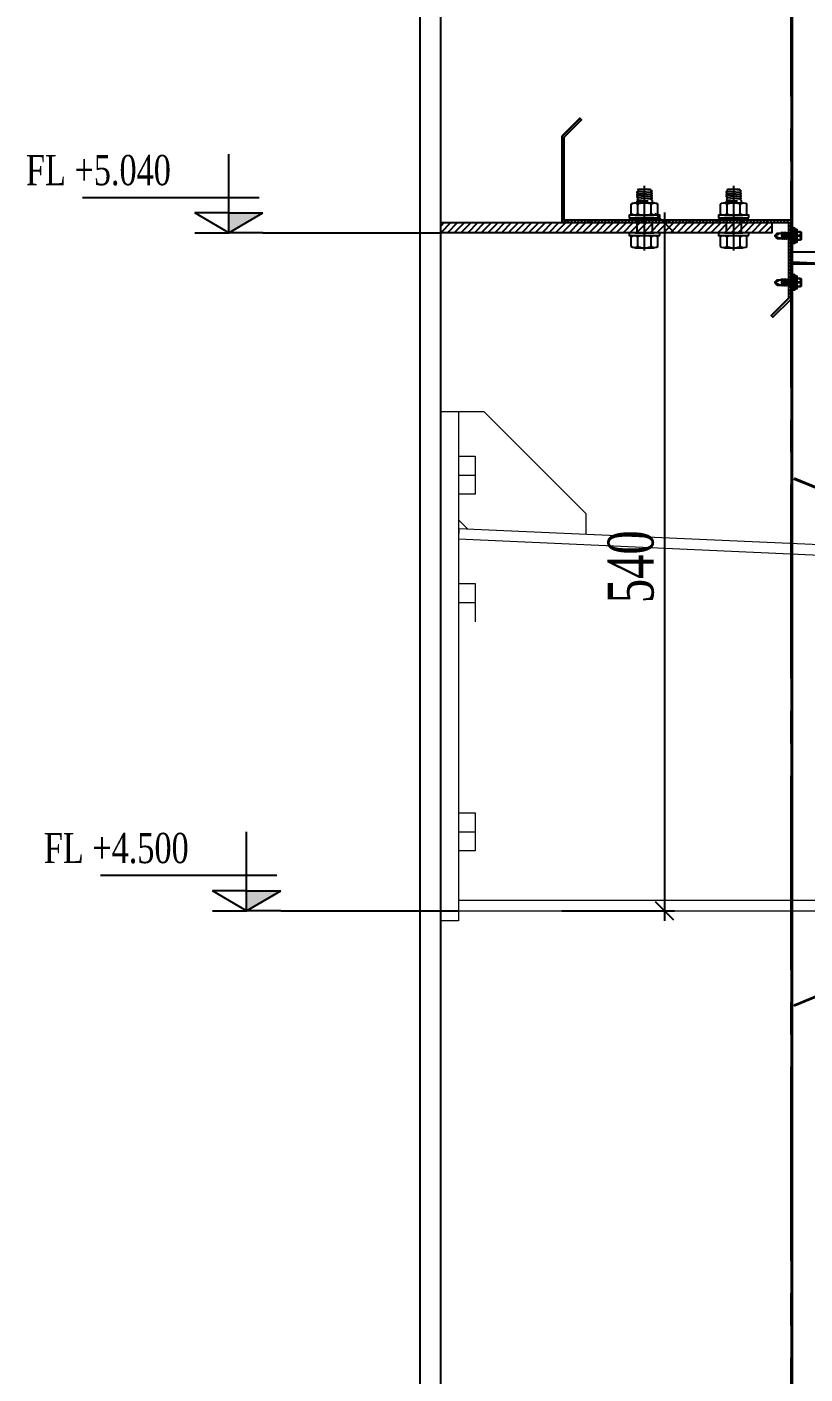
# Model space of a CAD drawing. Header units: inches. Extents: x 315041 to 662841, y -45540 to -35018.
# Drawn here: x 329638.2 to 329714.6, y -37506.7 to -37374.5 of the extents above; entities that cross this region are included whole.
import ezdxf

# ---------------------------------------------------------------- set-up
doc = ezdxf.new("R2010")
doc.units = ezdxf.units.IN
doc.header["$MEASUREMENT"] = 0
doc.linetypes.add('CENTER2', pattern=[28.574999999999996, 19.05, -3.174999999999999, 3.174999999999999, -3.174999999999999])
doc.linetypes.add('XKITLINE00', pattern=[0])
for name, color, linetype in [('2', 2, 'Continuous'), ('250', 250, 'Continuous'), ('251', 251, 'Continuous'), ('3', 3, 'Continuous'), ('5', 5, 'Continuous'), ('6', 6, 'Continuous'), ('8', 8, 'Continuous'), ('9', 9, 'Continuous'), ('flashing', 6, 'Continuous'), ('STRUCTURE', 1, 'Continuous')]:
    doc.layers.add(name, color=color, linetype=linetype)
doc.styles.add('ST1', font='times.ttf', dxfattribs={"width": 0.7})
doc.styles.add('vntimeh.shx', font='vntimeh.shx', dxfattribs={"width": 0.8, "bigfont": 'bigfont.shx'})
doc.dimstyles.new('8', dxfattribs={"dimtxt": 4.5, "dimasz": 1.8, "dimexe": 1, "dimexo": 0, "dimgap": 1, "dimtad": 1, "dimdec": 0, "dimlfac": 8, "dimzin": 0, "dimdsep": 46, "dimtxsty": 'ST1', "dimblk": 'OBLIQUE', "dimcen": 1, "dimdle": 1, "dimclrd": 8, "dimclre": 8, "dimclrt": 3, "dimadec": 0, "dimazin": 0, "dimtfac": 1, "dimtdec": 0, "dimtix": 1, "dimtmove": 1, "dimatfit": 3, "dimfxl": 0, "dimtolj": 1, "dimtzin": 0, "dimlwd": -1, "dimlwe": -1, "dimarcsym": 1})

# ---------------------------------------------------------------- blocks, each defined once
blk = doc.blocks.new('A$C6A7930B6')
at = {"layer": '2'}
h = blk.add_hatch(dxfattribs=at)
h.set_pattern_fill('ANSI31', color=256, scale=0.125, angle=-90.00000000000001, style=0)
h.set_pattern_definition([(315, (3303.044390056237, 11524.56438977492), (0.01104854345603981, 0.0110485434560398), [])])
h.paths.add_polyline_path([(1.500003250855116, 1.18535152079221), (1.500003250856935, 0.618684854125604), (0.01583658419167477, 0.6186848541228755), (0.01583658419167477, 0.1244099021987495), (0.1290502384244974, 0.01119624796501739), (0.1178543810556221, 3.905961420969106e-07), (3.250857844250277e-06, 0.1178515207921009), (3.250856025260873e-06, 0.6345181874585251), (1.484169917518557, 0.6345181874567061), (1.484169917524014, 1.178793139385562), (1.370956263292101, 1.292006793612018), (1.382152120660976, 1.30320265098544)])
at = {"layer": '251'}
h = blk.add_hatch(color=256, dxfattribs=at)
h.paths.add_polyline_path([(0.3143365841151535, 0.6675181871423774), (0.3100032507718424, 0.6675181871387394, 0.192582403425731), (0.3316699174201858, 0.6761848537908008, 0.1925824034298843), (0.3533365840849001, 0.6675181871787572)])
h.paths.add_polyline_path([(0.3966699174634414, 0.667518187218775, 0.1925824032953807), (0.4183365840899569, 0.6761848539154016, 0.1925824034833754), (0.4400032507546712, 0.6675181872597022)])
h = blk.add_hatch(color=256, dxfattribs=at)
h.paths.add_polyline_path([(0.8976699174481837, 0.6675181874634291), (0.8933365841048726, 0.6675181874597911, 0.192582403425731), (0.9150032507541255, 0.6761848541118525, 0.1925824034298843), (0.9366699174179303, 0.6675181874998088)])
h.paths.add_polyline_path([(0.9800032507964715, 0.6675181875407361, 0.1925824032953807), (1.001669917423897, 0.6761848542364532, 0.1925824034833754), (1.023336584087701, 0.6675181875807539)])
h = blk.add_hatch(color=256, dxfattribs=at)
h.paths.add_polyline_path([(0.3143365842333878, 0.4548515203332499), (0.3100032508900767, 0.4548515203287025, 0.192582403425731), (0.3316699175384201, 0.4635181869816734, 0.1925824034298843), (0.3533365842031344, 0.4548515203696297)])
h.paths.add_polyline_path([(0.3966699175816757, 0.4548515204096475, 0.1925824032953807), (0.4183365842081912, 0.4635181871062741, 0.1925824034833754), (0.4400032508729055, 0.4548515204505748)])
h = blk.add_hatch(color=256, dxfattribs=at)
h.paths.add_polyline_path([(0.8976699175673275, 0.4548515203332499), (0.8933365842240164, 0.4548515203287025, 0.192582403425731), (0.9150032508723598, 0.4635181869816734, 0.1925824034298843), (0.9366699175370741, 0.4548515203696297)])
h.paths.add_polyline_path([(0.9800032509156154, 0.4548515204096475, 0.1925824032953807), (1.001669917542131, 0.4635181871062741, 0.1925824034833754), (1.023336584206845, 0.4548515204505748)])
at = {"layer": '9', "linetype": 'Continuous'}
h = blk.add_hatch(dxfattribs=at)
h.set_pattern_fill('ANSI31', color=250, scale=0.25, angle=-90.00000000000001, style=0)
h.set_pattern_definition([(315, (3302.900187385885, 11527.01499477433), (0.02209708691207962, 0.0220970869120796), [])])
h.paths.add_polyline_path([(2.291669917521176, 0.5520181874835544), (2.291669917523905, 0.618684854125604), (0.1250032508560253, 0.6186848541447034), (0.1250032508560253, 0.5520181874835544)])
at = {"layer": '2'}
blk.add_lwpolyline([(1.500003250855116, 1.18535152079221), (1.500003250856935, 0.618684854125604), (0.01583658419167477, 0.6186848541228755), (0.01583658419167477, 0.1244099021987495), (0.1290502384244974, 0.01119624796501739), (0.1178543810556221, 3.905961420969106e-07), (3.250857844250277e-06, 0.1178515207921009), (3.250856025260873e-06, 0.6345181874585251), (1.484169917518557, 0.6345181874567061), (1.484169917524014, 1.178793139385562), (1.370956263292101, 1.292006793612018), (1.382152120660976, 1.30320265098544)], close=True, dxfattribs=at)
at = {"layer": '5', "linetype": 'CENTER2', "ltscale": 0.2}
for p, q in [((0.3750032509642551, 0.4359954712545004), (0.3750032505695344, 0.8594718473968896)), ((0.9583365842972853, 0.4359954712545004), (0.9583365839034741, 0.8594718477179413))]:
    blk.add_line(p, q, dxfattribs=at)
at = {"layer": '6'}
blk.add_lwpolyline([(2.291669917521176, 0.5520181874835544), (2.291669917523905, 0.618684854125604), (0.1250032508560253, 0.6186848541447034), (0.1250032508560253, 0.5520181874835544), (2.291669917521176, 0.5520181874835544)], dxfattribs=at)
at = {"layer": '8'}
for p, q in [((0.335003250617774, 0.8323190019946196), (0.3250032506184652, 0.82381900198925)), ((0.3250032506184652, 0.82381900198925), (0.3350032506323259, 0.8173190019806498)), ((0.4150032505967829, 0.8373190020593029), (0.3350032506132266, 0.8373190019847243)), ((0.335003250617774, 0.8323190019946196), (0.3350032506132266, 0.8373190019847243)), ((0.335003250617774, 0.8323190019946196), (0.3750032506077332, 0.8347400546490462)), ((0.3750032506050047, 0.8373190020220136), (0.3750032506077332, 0.8347400546490462)), ((0.3750032506077332, 0.8347400546490462), (0.3750032506050047, 0.8373190020220136)), ((0.4150032505967829, 0.8373190020593029), (0.4200032506323623, 0.829569002059543)), ((0.4200032506323623, 0.829569002059543), (0.4150032506086063, 0.8253190020568582)), ((0.9183365839517137, 0.8323190023156712), (0.9083365839514954, 0.8238190023103016)), ((0.9083365839514954, 0.8238190023103016), (0.9183365839653561, 0.8173190023017014)), ((0.9983365839307226, 0.8373190023803545), (0.9183365839471662, 0.8373190023057759)), ((0.9183365839517137, 0.8323190023156712), (0.9183365839471662, 0.8373190023057759)), ((0.9183365839517137, 0.8323190023156712), (0.9583365839407634, 0.8347400549700978)), ((0.9583365839389444, 0.8373190023430652), (0.9583365839407634, 0.8347400549700978)), ((0.9583365839407634, 0.8347400549700978), (0.9583365839389444, 0.8373190023430652)), ((0.9983365839307226, 0.8373190023803545), (1.003336583966302, 0.8295690023805946)), ((1.003336583966302, 0.8295690023805946), (0.9983365839416365, 0.8253190023779098)), ((0.2883365840853003, 0.6761848537944388), (0.2883365840270926, 0.7388515204593205)), ((0.4400032506800926, 0.7475181872760004), (0.3100032506972639, 0.7475181871550376)), ((0.3350032506741627, 0.772319001982396), (0.3250032506748539, 0.7638190019770263)), ((0.3250032506748539, 0.7638190019770263), (0.3250032506894058, 0.74751818716868)), ((0.3316699174201858, 0.6761848538344566), (0.3316699173619782, 0.7388515204993382)), ((0.3316699174201858, 0.6761848538344566), (0.3316699173619782, 0.7388515204993382)), ((0.3500032506790376, 0.7588190020105685), (0.4150032506640855, 0.7653190020882903)), ((0.4250032506779462, 0.7588190020805996), (0.3500032506790376, 0.7588190020105685)), ((0.4150032506504431, 0.7803190020586044), (0.4250032506633943, 0.7738190020945694)), ((0.4250032506633943, 0.7738190020945694), (0.4150032506640855, 0.7653190020882903)), ((0.4150032506640855, 0.7653190020882903), (0.4250032506779462, 0.7588190020805996)), ((0.4183365840899569, 0.6761848539154016), (0.4183365840317492, 0.7388515205802832)), ((0.4250032506779462, 0.7588190020805996), (0.4250032506879506, 0.747518187262358)), ((0.4616699174248424, 0.6761848539554194), (0.4616699173666348, 0.738851520620301)), ((0.8716699174192399, 0.676184854114581), (0.8716699173610323, 0.7388515207794626)), ((1.023336584014032, 0.747518187597052), (0.8933365840312035, 0.7475181874760892)), ((0.9183365840071929, 0.7723190023034476), (0.9083365840078841, 0.763819002298078)), ((0.9083365840078841, 0.763819002298078), (0.9083365840233455, 0.7475181874897316)), ((0.9150032507541255, 0.6761848541555082), (0.9150032506959178, 0.7388515208203899)), ((0.9150032507541255, 0.6761848541555082), (0.9150032506959178, 0.7388515208203899)), ((0.9333365840120678, 0.7588190023316201), (0.9983365839971157, 0.7653190024093419)), ((1.008336584010976, 0.7588190024007417), (0.9333365840120678, 0.7588190023316201)), ((0.9983365839834732, 0.780319002379656), (1.008336583997334, 0.7738190024147116)), ((1.008336583997334, 0.7738190024147116), (0.9983365839971157, 0.7653190024093419)), ((0.9983365839971157, 0.7653190024093419), (1.008336584010976, 0.7588190024007417)), ((1.001669917423897, 0.6761848542364532), (1.001669917365689, 0.7388515209013349)), ((1.008336584010976, 0.7588190024007417), (1.00833658402189, 0.7475181875825001)), ((1.045003250758782, 0.676184854276471), (1.045003250700574, 0.7388515209413526)), ((0.4356699174550158, 0.6675181872551548), (0.3143365841151535, 0.6675181871423774)), ((0.3250032507803553, 0.6345181872347894), (0.3250032508567529, 0.552018187466274)), ((0.4250032507789001, 0.6345181873284673), (0.4250032508552977, 0.5520181875590424)), ((1.019003250788046, 0.6675181875762064), (0.8976699174481837, 0.6675181874634291)), ((0.9083365841133855, 0.634518187555841), (0.9083365841906925, 0.552018187466274)), ((1.00833658411193, 0.6345181876486095), (1.008336584189237, 0.5520181875590424)), ((0.4400032507983269, 0.5348515204668729), (0.3100032508154982, 0.5348515203450006)), ((0.4356699174550158, 0.5520181871343084), (0.3143365841151535, 0.552018187021531)), ((1.023336584132267, 0.5348515204668729), (0.8933365841494378, 0.5348515203450006)), ((1.019003250788046, 0.55201818745536), (0.8976699174481837, 0.5520181873425827)), ((0.2883365842035346, 0.4635181869844018), (0.2883365841453269, 0.5261848536492835)), ((0.4356699175732501, 0.4548515204460273), (0.3143365842333878, 0.4548515203332499)), ((0.3316699175384201, 0.4635181870253291), (0.3316699174802125, 0.5261848536902107)), ((0.3316699175384201, 0.4635181870253291), (0.3316699174802125, 0.5261848536902107)), ((0.4183365842081912, 0.4635181871062741), (0.4183365841499835, 0.5261848537711558)), ((0.4616699175430767, 0.4635181871462919), (0.4616699174848691, 0.5261848538111735)), ((0.8716699175374742, 0.4635181869844018), (0.8716699174792666, 0.5261848536492835)), ((1.01900325090719, 0.4548515204460273), (0.8976699175673275, 0.4548515203332499)), ((0.9150032508723598, 0.4635181870253291), (0.9150032508141521, 0.5261848536902107)), ((0.9150032508723598, 0.4635181870253291), (0.9150032508141521, 0.5261848536902107)), ((1.001669917542131, 0.4635181871062741), (1.001669917483923, 0.5261848537711558)), ((1.045003250877016, 0.4635181871462919), (1.045003250818809, 0.5261848538111735))]:
    blk.add_line(p, q, dxfattribs=at)
for points in [[(0.3350032506323259, 0.8173190019806498), (0.3250032506321077, 0.8088190019752801), (0.3350032506459684, 0.8023190020103357), (0.4150032506222487, 0.8103190020865441), (0.4250032506215575, 0.8188190020928232), (0.4150032506086063, 0.8253190020568582)], [(0.3350032506459684, 0.8023190020103357), (0.3250032506466596, 0.793819002004966), (0.3350032506596108, 0.7873190019963658), (0.4150032506358912, 0.7953190020725742), (0.4250032506361094, 0.8038190020788534), (0.4150032506222487, 0.8103190020865441)], [(0.3350032506596108, 0.7873190019963658), (0.325003250660302, 0.7788190019909962), (0.3350032506741627, 0.772319001982396), (0.4150032506504431, 0.7803190020586044), (0.4250032506497519, 0.7888190020648835), (0.4150032506358912, 0.7953190020725742)], [(0.9183365839653561, 0.8173190023017014), (0.9083365839660473, 0.8088190022963317), (0.9183365839789985, 0.8023190023313873), (0.9983365839552789, 0.8103190024075957), (1.008336583955497, 0.8188190024129653), (0.9983365839416365, 0.8253190023779098)], [(0.9183365839789985, 0.8023190023313873), (0.9083365839796897, 0.7938190023260177), (0.9183365839935504, 0.7873190023174175), (0.9983365839698308, 0.7953190023936259), (1.00833658396914, 0.8038190023989955), (0.9983365839552789, 0.8103190024075957)], [(0.9183365839935504, 0.7873190023174175), (0.9083365839933322, 0.7788190023120478), (0.9183365840071929, 0.7723190023034476), (0.9983365839834732, 0.780319002379656), (1.008336583982782, 0.7888190023850257), (0.9983365839698308, 0.7953190023936259)], [(0.2753365841181221, 0.6503515204340147), (0.2753365841017512, 0.6675181871059976), (0.4746699174193054, 0.6675181872915346), (0.4746699174356763, 0.6503515206195516)], [(0.8586699174511523, 0.6503515207550663), (0.8586699174347814, 0.6675181874270493), (1.058003250752336, 0.6675181876125862), (1.058003250768706, 0.6503515209406032)], [(0.2753365841181221, 0.5348515203131683), (0.2753365841017512, 0.5520181869851513), (0.4746699174193054, 0.5520181871706882), (0.4746699174356763, 0.5348515204987052)], [(0.8586699174511523, 0.5348515206342199), (0.8586699174347814, 0.5520181873062029), (1.058003250752336, 0.5520181874917398), (1.058003250768706, 0.5348515208197568)]]:
    blk.add_lwpolyline(points, close=True, dxfattribs=at)
for centre, radius, start, end in [((0.3100032507263677, 0.7161015205047079), 0.0314166666666499, 46.39718097959219, 133.6028191264862), ((0.3533365840394254, 0.7161015205447256), 0.0314166666666499, 90.00000005377775, 133.6028191264862), ((0.3966699173961388, 0.7161015205847434), 0.0314166666666499, 46.39718097959219, 90.00000005377775), ((0.4400032507091964, 0.7161015206256707), 0.03141666666662533, 46.39718097959219, 133.6028191264862), ((0.8933365840603074, 0.7161015208257595), 0.0314166666666499, 46.39718097959219, 133.6028191264862), ((0.936669917373365, 0.7161015208657773), 0.0314166666666499, 90.00000005377775, 133.6028191264862), ((0.9800032507300784, 0.7161015209067045), 0.0314166666666499, 46.39718097959219, 90.00000005377775), ((1.023336584043136, 0.7161015209467223), 0.03141666666662533, 46.39718097959219, 133.6028191264862), ((0.3100032507427386, 0.6989348538327249), 0.03141666666664996, 226.3971809795922, 313.6028191264862), ((0.3533365840557963, 0.6989348538727427), 0.03141666666664996, 226.3971809795922, 270.0000000537777), ((0.3966699174125097, 0.6989348539127604), 0.03141666666664996, 270.0000000537777, 313.6028191264862), ((0.4400032507255673, 0.6989348539536877), 0.03141666666662526, 226.3971809795922, 313.6028191264862), ((0.8933365840757688, 0.6989348541537765), 0.03141666666664996, 226.3971809795922, 313.6028191264862), ((0.9366699173888264, 0.6989348541937943), 0.03141666666664996, 226.3971809795922, 270.0000000537777), ((0.9800032507455398, 0.6989348542347216), 0.03141666666664996, 270.0000000537777, 313.6028191264862), ((1.023336584058598, 0.6989348542747393), 0.03141666666662526, 226.3971809795922, 313.6028191264862), ((0.3100032508455115, 0.5034348536946709), 0.0314166666666499, 46.39718097959219, 133.6028191264862), ((0.3533365841585692, 0.5034348537355982), 0.0314166666666499, 90.00000005377775, 133.6028191264862), ((0.3966699175152826, 0.5034348537756159), 0.0314166666666499, 46.39718097959219, 90.00000005377775), ((0.4400032508283402, 0.5034348538165432), 0.03141666666662533, 46.39718097959219, 133.6028191264862), ((0.8933365841785417, 0.5034348536946709), 0.0314166666666499, 46.39718097959219, 133.6028191264862), ((0.9366699174915993, 0.5034348537355982), 0.0314166666666499, 90.00000005377775, 133.6028191264862), ((0.9800032508483127, 0.5034348537756159), 0.0314166666666499, 46.39718097959219, 90.00000005377775), ((1.02333658416137, 0.5034348538165432), 0.03141666666662533, 46.39718097959219, 133.6028191264862), ((0.3100032508609729, 0.4862681870226879), 0.03141666666664996, 226.3971809795922, 313.6028191264862), ((0.3533365841740306, 0.4862681870636152), 0.03141666666664996, 226.3971809795922, 270.0000000537777), ((0.396669917530744, 0.486268187103633), 0.03141666666664996, 270.0000000537777, 313.6028191264862), ((0.4400032508438017, 0.4862681871445602), 0.03141666666662526, 226.3971809795922, 313.6028191264862), ((0.8933365841940031, 0.4862681870226879), 0.03141666666664996, 226.3971809795922, 313.6028191264862), ((0.9366699175070607, 0.4862681870636152), 0.03141666666664996, 226.3971809795922, 270.0000000537777), ((0.9800032508637742, 0.486268187103633), 0.03141666666664996, 270.0000000537777, 313.6028191264862), ((1.023336584176832, 0.4862681871445602), 0.03141666666662526, 226.3971809795922, 313.6028191264862)]:
    blk.add_arc(centre, radius, start, end, dxfattribs=at)
blk = doc.blocks.new('Short_Self_drilling')
at = {"layer": 'STRUCTURE', "color": 1, "linetype": 'Continuous'}
for p, q in [((6.427627954479767, 1.738392833212921), (-6.429513005297069, 1.731407889110349)), ((5.140815966860309, 3.758576308190055), (-5.14489680096085, 3.752988352908037)), ((-2.573002946065441, 2.897242611076892), (-5.14443113802034, 2.895845622256533)), ((-3.430611339657064, 3.753919678788276), (-3.432241159947287, 6.753919236069512)), ((2.996096488470096, 7.185983073446356), (-3.003902626091595, 7.182723432865324)), ((2.569853437845137, 2.900036588717998), (-2.573002946065441, 2.897242611076892)), ((-2.139722270753346, 2.804301490893651), (-2.139772891068527, 2.897477973489782)), ((6.254783779336451, 0.0033980583401509), (0, 0)), ((2.153436330773339, 2.803610794889015), (2.153384068114194, 2.899810331941417)), ((2.155231403857344, -0.5005684986439779), (2.15495177851361, 0.0141360434123012)), ((5.141281629800816, 2.901433577538357), (2.569853437845137, 2.900036588717998)), ((3.426530505556522, 3.757644982309622), (3.424900685266298, 6.757644539590662)), ((2.991563898096242, -1.173873452849355), (-2.701271820829788, -0.2300478911484528)), ((2.992392778130254, -2.699587513408329), (-2.700442940795775, -1.755761951707427)), ((2.993221658163487, -4.225301573973735), (-2.699614060763321, -3.281476012272638)), ((2.994050538196721, -5.751015634532515), (-2.698785180729308, -4.807190072831807)), ((2.994879418229954, -7.276729695091684), (-2.697956300695295, -6.332904133390587)), ((-1.907191146453572, -7.989583161942521), (-2.697127420662841, -7.858618193949756)), ((-2.136158421138263, -12.33087536617618), (-2.138249313164383, -8.482184079380202)), ((-2.137447682919757, -1.38251746946623), (-2.137727308262713, -0.8678129274101462)), ((-2.136618802886524, -2.908231530031636), (-2.136898428229479, -2.393526987975357)), ((-2.135789922853291, -4.433945590590611), (-2.136069548196246, -3.919241048534526)), ((-2.134961042819278, -5.959659651149584), (-2.135240668163012, -5.444955109093501)), ((-2.134132162785265, -7.485373711708558), (-2.134411788129, -6.970669169652475)), ((2.995708298264746, -8.802443755650854), (-1.142445727708296, -8.11637169230341)), ((2.149547514491652, -12.31434126327446), (2.147825613319842, -9.144849030159936)), ((2.156060283889798, -2.026282559202952), (2.155780658547623, -1.511578017146868)), ((2.15688916392459, -3.551996619768162), (2.156609538580076, -3.037292077712078)), ((2.157718043957824, -5.077710680327137), (2.157438418614089, -4.563006138271052)), ((2.158546923991057, -6.603424740886306), (2.158267298648102, -6.088720198830222)), ((2.15937580402429, -8.129138801445281), (2.159096178681335, -7.614434259389196))]:
    blk.add_line(p, q, dxfattribs=at)
blk.add_lwpolyline([(6.427860785949242, 1.309821467886779), (6.427627954479767, 1.738392833212921), (2.141332692833592, 2.806627274651808), (-2.144380960424314, 2.804298959951016), (-6.429513005297069, 1.731407889110349), (-6.429280173826034, 1.302836523784402)], close=True, dxfattribs=at)
for points in [[(-6.429280173826034, 1.302836523784402, -0.0888693454293002), (-6.25478377933567, -0.0033980583403458), (0, 0)], [(-0.1341407912236069, 3.755710563915012), (-0.330345590953844, 6.230310601738112, 0.3388783609517814), (-3.136335632067389, 6.228786181678383), (-3.329851547487903, 3.753974418914497)], [(3.295402521552594, 3.757573743949576), (3.099197721822357, 6.232173781772481, 0.3388783609517814), (0.2932076807080323, 6.230649361712753), (0.0996917652875189, 3.755837598948866)], [(-0.0831780369654942, -14.04042361661777), (-1.03952331320709, -12.24293085970332, -0.1486571711961959), (-1.399506232658105, -11.20425887450743), (-1.950379671918978, -7.716112156382742, -0.8150058696070384), (-1.207708120741569, -7.772025647410178, 0.1508326184272741), (-0.8461097890631208, -8.67637043731208)], [(2.149547514491652, -12.31434126327446), (0.1736163688643241, -14.2353829229142, -0.3335959825449872), (-0.1674471447708389, -14.24431018685326), (-2.136158421138263, -12.33087536617618)], [(2.149547514491652, -12.31434126327446), (1.711418715799611, -11.69935902120947, 0.522420288142555), (0.8806162489542787, -11.70855234734862), (-0.1674471447708389, -14.24431018685326)]]:
    blk.add_lwpolyline(points, format="xyb", dxfattribs=at)
for points in [[(2.991563898096242, -1.173873452849355), (2.155780993783212, -1.512195084185675), (-2.14239666522995, -0.8481802353483413), (-2.701271820829788, -0.2300478911484528), (-2.356202546260776, -0.0012800624287723)], [(2.992392778130254, -2.699587513408329), (2.156609873816445, -3.037909144744844), (-2.141567785197496, -2.37389429590751), (-2.700442940795775, -1.755761951707427), (-2.137447682919757, -1.38251746946623), (2.156060283889798, -2.026282559202952), (2.992392778130254, -2.699587513408329)], [(2.993221658163487, -4.225301573973735), (2.157438753850458, -4.56362320531025), (-2.140738905162704, -3.899608356472721), (-2.699614060763321, -3.281476012272638), (-2.136618802886524, -2.908231530031636), (2.15688916392459, -3.551996619768162), (2.993221658163487, -4.225301573973735)], [(2.994050538196721, -5.751015634532515), (2.158267633882912, -6.089337265869223), (-2.13991002512947, -5.425322417031696), (-2.698785180729308, -4.807190072831807), (-2.135789922853291, -4.433945590590611), (2.157718043957824, -5.077710680327137), (2.994050538196721, -5.751015634532515)], [(2.994879418229954, -7.276729695091684), (2.159096513917704, -7.615051326428198), (-2.139081145097017, -6.951036477590864), (-2.697956300695295, -6.332904133390587), (-2.134961042819278, -5.959659651149584), (2.158546923991057, -6.603424740886306), (2.994879418229954, -7.276729695091684)], [(-1.82255174405405, -8.525522331768894), (-2.138252265063004, -8.476750538149838), (-2.697127420662841, -7.858618193949756), (-2.134132162785265, -7.485373711708558), (-1.830993748842177, -7.530826038752299)], [(-1.26446323386803, -7.615771163026237), (2.15937580402429, -8.129138801445281), (2.995708298264746, -8.802443755650854)], [(-1.178973661122914, -0.0006405051596759999), (2.155231403857344, -0.5005684986439779), (2.991563898096242, -1.173873452849355)], [(2.995708298264746, -8.802443755650854), (2.159925393950938, -9.140765386987173), (-0.8461097890631208, -8.67637043731208)]]:
    blk.add_lwpolyline(points, dxfattribs=at)
for centre, radius, start, end in [((-4.990675107008168, 3.324500645651953), 0.4553965811850028, 109.7948656341679, 250.2673889182501), ((-3.00366979462134, 6.754152067539183), 0.4285714285714286, 90.03112727622582, 180.0311272761997), ((2.996329319940351, 6.757411708120407), 0.4285714285714286, 0.0311272761997568, 90.03112727622582), ((5.067819174060787, 3.329965159149001), 0.4347827605151089, 279.7275654188923, 80.33468913347895), ((9.987420900819416, 0.1735689433930604), 3.736514152360963, 162.296318979917, 182.6103064937473)]:
    blk.add_arc(centre, radius, start, end, dxfattribs=at)
blk = doc.blocks.new('_Oblique')
at = {"color": 0, "linetype": 'ByBlock', "lineweight": -2}
blk.add_line((-0.5, -0.5), (0.5, 0.5), dxfattribs=at)
blk = doc.blocks.new('*D552')
at = {"color": 8, "linetype": 'Continuous', "transparency": 16777216}
blk.add_arc((330100.9768936121, -37443.47392053186), 11.93036759489013, 177.4461271305961, 269.9999999999732, dxfattribs=at)
at = {"layer": 'Defpoints', "color": 0, "transparency": 16777216}
for p in [(329680.5573344846, -37424.72193297613), (330100.9768936121, -37442.47292631085), (330100.9768936121, -37443.47392053186), (330090.4722202587, -37449.1294937731), (330100.9768936121, -37461.22193307648)]:
    blk.add_point(p, dxfattribs=at)
at = {"color": 8, "transparency": 16777216, "xscale": 1.8, "yscale": 1.8, "zscale": 1.8}
for p, rotation in [((330089.0583756586, -37442.94231847985), 87.44612713059611), ((330100.9768936121, -37455.4042881268), 359.9999999999732)]:
    blk.add_blockref('_Oblique', p, dxfattribs=dict(at, rotation=rotation))
at = {"color": 3, "transparency": 16777216, "insert": (330094.7365133992, -37449.44216517627), "char_height": 4.5, "attachment_point": 5, "rotation": 313.7230635652978, "style": 'ST1'}
blk.add_mtext('\\A1;93°', dxfattribs=at)
blk = doc.blocks.new('cos')
at = {"color": 8}
for p, q in [((0, -3.638e-12), (0, 7.823783655652018)), ((-3, 3.488615369999024), (14.51668894264718, 3.488615369999024)), ((0, 1.988615369999024), (-3.387532140011899, 1.988615369999024)), ((0, -3.638e-12), (-3.387532140011899, 1.988615369999024)), ((0, 1.988615369999024), (3.387532140011899, 1.988615369999024)), ((0, -3.638e-12), (3.387532140011899, 1.988615369999024))]:
    blk.add_line(p, q, dxfattribs=at)
at = {"color": 4}
for p in [(-3.387532140011899, -3.638e-12), (3.387532140011899, -3.638e-12)]:
    blk.add_line(p, (0, 0), dxfattribs=at)
at = {"color": 8}
blk.add_solid([(0, -3.638e-12), (-3.387532140011899, 1.988615369999024), (0, 1.988615369999024)], dxfattribs=at)
at = {"layer": '3', "color": 3, "style": 'vntimeh.shx', "width": 0.75}
blk.add_attdef('DSD', (1.319797220785403, 4.728717404534109), '', height=3, dxfattribs=at)
blk = doc.blocks.new('*D561')
at = {"color": 8, "linetype": 'Continuous', "transparency": 16777216}
for p, q in [((329690.6824186746, -37393.68066549222), (329701.7643245147, -37393.68066549222)), ((329700.7643245147, -37392.68066549222), (329700.7643245147, -37462.22193307649)), ((329690.6824186746, -37461.22193307649), (329701.7643245147, -37461.22193307649))]:
    blk.add_line(p, q, dxfattribs=at)
at = {"layer": 'Defpoints', "color": 0, "transparency": 16777216}
for p in [(329690.6824186746, -37393.68066549222), (329690.6824186746, -37461.22193307649), (329700.7643245147, -37461.22193307649)]:
    blk.add_point(p, dxfattribs=at)
at = {"color": 8, "transparency": 16777216, "xscale": 1.8, "yscale": 1.8, "zscale": 1.8}
for p, rotation in [((329700.7643245147, -37393.68066549222), 90), ((329700.7643245147, -37461.22193307649), 270)]:
    blk.add_blockref('_Oblique', p, dxfattribs=dict(at, rotation=rotation))
at = {"color": 3, "transparency": 16777216, "insert": (329697.4753915658, -37427.4512992843), "char_height": 4.5, "attachment_point": 5, "rotation": 90, "style": 'ST1'}
blk.add_mtext('\\A1;540', dxfattribs=at)

msp = doc.modelspace()

# ---------------------------------------------------------------- linework, layer by layer
at = {"color": 8, "linetype": 'CENTER2'}
for p, q in [((329713.1824186777, -37581.3141240361), (329713.1824186778, -37261.37440796343)), ((329661.3702391001, -37394.68066549196), (329678.8074186755, -37394.68066549196)), ((329663.1201633219, -37461.22193307649), (329680.5573428973, -37461.22193307649))]:
    msp.add_line(p, q, dxfattribs=at)
at = {"color": 8, "linetype": 'XKITLINE00', "lineweight": 0}
for p, q in [((329678.8073428959, -37412.22193307852), (329680.5573428973, -37412.22193307852)), ((329680.5573428973, -37412.22193307852), (329683.0573428994, -37412.22193307852)), ((329680.5573428973, -37412.22193307852), (329680.5573428973, -37462.22193307647)), ((329683.0573428994, -37412.22193307852), (329693.0573429094, -37422.22193307814)), ((329680.5573428973, -37416.59693307832), (329682.1823428991, -37416.59693307832)), ((329682.1823428991, -37416.59693307832), (329682.1823428991, -37420.34693307821)), ((329680.5573428973, -37418.47193307829), (329682.1823428991, -37418.47193307829)), ((329682.1823428991, -37420.34693307821), (329680.5573428973, -37420.34693307821)), ((329693.0573429094, -37422.22193307814), (329693.0573429094, -37424.27847704595)), ((329680.601893217, -37423.7229262097), (329680.5573344846, -37424.72193297613)), ((329681.4721522215, -37423.76174240096), (329680.5573428973, -37422.84693307809)), ((330100.9768936121, -37442.47292631082), (329680.601893217, -37423.7229262097)), ((329680.5573344846, -37424.72193297613), (330100.9768936121, -37443.47392053187)), ((329680.5573428973, -37429.09693307782), (329682.1823428991, -37429.09693307782)), ((329682.1823428991, -37429.09693307782), (329682.1823428991, -37432.84693307772)), ((329680.5573428973, -37430.97193307774), (329682.1823428991, -37430.97193307774)), ((329680.5573428973, -37451.59693307694), (329682.1823428991, -37451.59693307694)), ((329682.1823428991, -37451.59693307694), (329682.1823428991, -37455.34693307678)), ((329680.5573428973, -37453.47193307682), (329682.1823428991, -37453.47193307682)), ((329682.1823428991, -37455.34693307678), (329680.5573428973, -37455.34693307678)), ((330100.9768936121, -37460.22193307659), (329680.5573344805, -37460.22193307659)), ((329680.5573344805, -37460.22193307659), (329680.5573344805, -37461.22193307649)), ((329680.5573428973, -37462.22193307647), (329678.8073428959, -37462.22193307647)), ((329680.5573344805, -37461.22193307649), (330100.9768936121, -37461.22193307649))]:
    msp.add_line(p, q, dxfattribs=at)
at = {"layer": '2'}
for p, q in [((329676.8074186753, -37581.31412403611), (329676.8074186753, -37229.7342679192)), ((329678.8074186755, -37581.31412403611), (329678.8074186755, -37229.7342679192))]:
    msp.add_line(p, q, dxfattribs=at)
at = {"layer": '3'}
for p, q in [((329713.1824186753, -37257.74527876886), (329713.1824186753, -37396.53492735215)), ((329713.1824186753, -37396.53492735215), (329716.9323074928, -37396.53492735215))]:
    msp.add_line(p, q, dxfattribs=at)
for points in [[(329713.3074186748, -37257.74527876886), (329713.3074186748, -37396.53492735215)], [(329716.9323074935, -37581.31412403611), (329716.9323074935, -37397.75849476552), (329713.182418676, -37397.75849476552), (329713.182418676, -37541.34212658751)], [(329713.3074186755, -37397.75849476552), (329713.3074186755, -37581.31412403611)]]:
    msp.add_lwpolyline(points, dxfattribs=at)
at = {"layer": '6', "ltscale": 10}
msp.add_lwpolyline([(329717.0573074936, -37428.27993792587), (329717.0573074936, -37469.11107286511), (329713.5573074935, -37470.54692061796), (329713.5279118788, -37470.44259136848), (329716.9323074935, -37469.05894832082), (329716.9323074935, -37428.27993792587), (329716.9323074935, -37420.26156028229), (329713.5279118788, -37418.87791723464), (329713.5573074935, -37418.77358798517), (329717.0573074936, -37420.209435738)], close=True, dxfattribs=at)
at = {"layer": 'flashing'}
for p, q in [((329713.1823428962, -37397.63625337067), (329713.1823428962, -37389.56539015158)), ((329713.1823428962, -37389.56539015158), (329713.3073428962, -37389.56539015158)), ((329713.3073428962, -37389.56539015158), (329713.3073428962, -37397.53551488207)), ((329738.2973924014, -37398.67537555168), (329713.1823428962, -37397.63625337067)), ((329713.3073428962, -37397.53551488207), (329738.3916251436, -37398.55917538068))]:
    msp.add_line(p, q, dxfattribs=at)

# ---------------------------------------------------------------- block references
at = {"color": 1, "extrusion": (0, 0, -1), "xscale": 0.1199999997471698, "yscale": 0.1199999998498242, "zscale": -0.12, "rotation": 89.96887261188007}
for p in [(-329713.3074186755, -37394.96926365769), (-329713.3074186755, -37394.96926365769), (-329713.3074186755, -37399.54488886409), (-329713.3074186755, -37399.54488886409)]:
    msp.add_blockref('Short_Self_drilling', p, dxfattribs=at)
at = {"layer": '2', "xscale": -15.00000000011642, "yscale": 15.00000000008731, "zscale": 15.00000000008731}
msp.add_blockref('A$C6A7930B6', (329713.1824674376, -37402.96093830426), dxfattribs=at)
at = {"layer": '250'}
ref = msp.add_blockref('cos', (329658.020750534, -37394.68066549196), dxfattribs=dict(at, xscale=-0.98876953125, yscale=0.98876953125, zscale=0.98876953125))
ref.add_attrib('DSD', ' FL +5.040', (329637.2771129172, -37390.00505380043), dxfattribs={"layer": '3', "color": 3, "height": 2.96630859375, "style": 'vntimeh.shx', "width": 0.75})
ref = msp.add_blockref('cos', (329659.7706747557, -37461.22193307649), dxfattribs=dict(at, xscale=-0.98876953125, yscale=0.98876953125, zscale=0.98876953125))
ref.add_attrib('DSD', ' FL +4.500', (329639.027037139, -37456.54632138496), dxfattribs={"layer": '3', "color": 3, "height": 2.96630859375, "style": 'vntimeh.shx', "width": 0.75})

# ---------------------------------------------------------------- dimensions: what is measured, and where the dimension line sits
at = {"color": 8}
dim = msp.add_linear_dim(base=(329700.7643245147, -37461.22193307649), p1=(329690.6824186746, -37393.68066549222), p2=(329690.6824186746, -37461.22193307649), angle=90, dimstyle='8', dxfattribs=at)
dim.commit()
dim.dimension.update_dxf_attribs({"geometry": '*D561', "text_midpoint": (329697.4753915658, -37427.4512992843)})
dim = msp.add_angular_dim_2l(base=(330090.4722202587, -37449.1294937731), line1=((330100.9768936121, -37442.47292631082), (330100.9768936121, -37461.22193307649)), line2=((329680.5573344846, -37424.72193297613), (330100.9768936121, -37443.47392053187)), dimstyle='8', dxfattribs=at)
dim.commit()
dim.dimension.update_dxf_attribs({"geometry": '*D552', "text_midpoint": (330094.7365133992, -37449.44216517621)})

doc.saveas('drawing.dxf')
